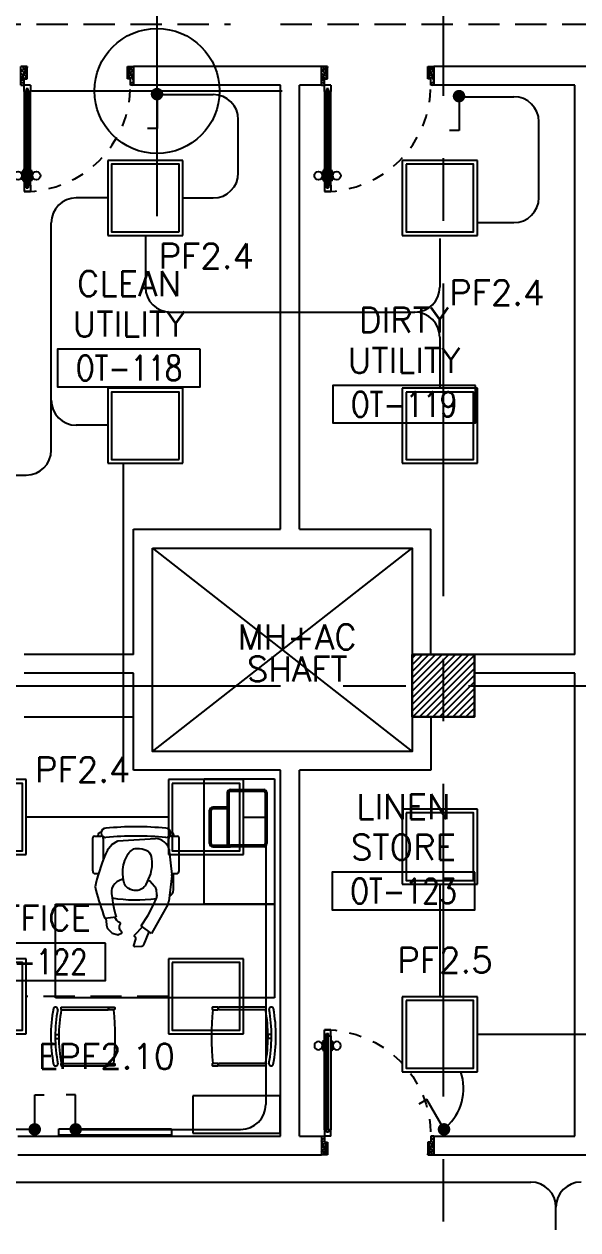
# Model space of a CAD drawing. Extents: x -0.3 to 91.9, y -1.1 to 78.4.
# Drawn here: x 24.8 to 29.23, y 45.82 to 55.46 of the extents above; entities that cross this region are included whole.
import ezdxf
from ezdxf.enums import TextEntityAlignment as Align

# ---------------------------------------------------------------- set-up
doc = ezdxf.new("R2010")
doc.units = 0
doc.header["$MEASUREMENT"] = 0
doc.header["$PDMODE"] = 34
doc.linetypes.add('CENTERX2', pattern=[4, 2.5, -0.5, 0.5, -0.5])
doc.linetypes.add('HIDDEN', pattern=[0.375, 0.25, -0.125])
doc.layers.get('0').update_dxf_attribs({"linetype": 'CONTINUOUS'})
for name, color, linetype in [('AXES', 11, 'CENTERX2'), ('COL', 11, 'CONTINUOUS'), ('DOOR', 7, 'CONTINUOUS'), ('E-CLINE', 4, 'CONTINUOUS'), ('E-HLINE', 4, 'HIDDEN'), ('E-LITE', 4, 'CONTINUOUS'), ('E-SWITCH', 4, 'CONTINUOUS'), ('E-TEXT', 4, 'CONTINUOUS'), ('HAT', 11, 'CONTINUOUS'), ('NON-MEDICAL', 11, 'CONTINUOUS'), ('RM-BOX', 11, 'CONTINUOUS'), ('RM-NAME', 11, 'CONTINUOUS'), ('RM-NO', 11, 'CONTINUOUS'), ('SHAFT', 11, 'CONTINUOUS'), ('WALL', 11, 'CONTINUOUS')]:
    doc.layers.add(name, color=color, linetype=linetype)
doc.styles.add('ROMANS', font='ROMANS.shx', dxfattribs={"width": 0.6})

# ---------------------------------------------------------------- blocks, each defined once
blk = doc.blocks.new('*X102')
at = {"color": 0}
for p, q in [((42139.2, 162736.3), (42592.7, 163189.7)), ((42139.2, 162789.3), (42539.6, 163189.7)), ((42139.2, 162842.3), (42486.6, 163189.7)), ((42139.2, 162895.4), (42433.6, 163189.7)), ((42139.2, 162948.4), (42380.5, 163189.7)), ((42139.2, 163001.4), (42327.5, 163189.7)), ((42139.2, 163054.5), (42274.5, 163189.7)), ((42139.2, 163107.5), (42221.4, 163189.7)), ((42139.2, 163160.5), (42168.4, 163189.7)), ((42145.7, 162689.7), (42639.2, 163183.3)), ((42198.7, 162689.7), (42639.2, 163130.2)), ((42251.8, 162689.7), (42639.2, 163077.2)), ((42304.8, 162689.7), (42639.2, 163024.2)), ((42357.8, 162689.7), (42639.2, 162971.1)), ((42410.9, 162689.7), (42639.2, 162918.1)), ((42463.9, 162689.7), (42639.2, 162865.1)), ((42516.9, 162689.7), (42639.2, 162812)), ((42570, 162689.7), (42639.2, 162759)), ((42623, 162689.7), (42639.2, 162706))]:
    blk.add_line(p, q, dxfattribs=at)
blk = doc.blocks.new('RM1')
at = {"layer": 'RM-BOX'}
blk.add_lwpolyline([(569.9, -200), (-569.9, -200), (-569.9, -500), (569.9, -500)], close=True, dxfattribs=at)
at = {"layer": 'RM-NAME', "style": 'ROMANS'}
for tag, p in [('ROOMNAME1', (0, 323.8)), ('ROOMNAME2', (0, 0))]:
    blk.add_attdef(tag, text='', height=200, dxfattribs=at).set_placement(p, align=Align.MIDDLE)
at = {"layer": 'RM-NO', "style": 'ROMANS', "width": 0.8}
blk.add_attdef('ROOMNO', text='', height=200, dxfattribs=at).set_placement((0, -350), align=Align.MIDDLE)
blk = doc.blocks.new('COL50')
at = {"layer": 'COL'}
blk.add_lwpolyline([(-250, 250), (-250, -250), (250, -250), (250, 250)], close=True, dxfattribs=at)
blk = doc.blocks.new('DOOR90')
at = {"layer": 'DOOR', "color": 0, "linetype": 'ByBlock'}
for p, q in [((-150, 0), (-150, -25)), ((-150, 0), (0, 0)), ((0, -50), (0, 0)), ((-1000, -25), (-1000, -75)), ((-1000, -75), (-1000, -25)), ((-950, -25), (-1000, -25)), ((-950, -75), (-1000, -75)), ((-970, -42), (-970, -58)), ((-950, -42), (-970, -42)), ((-950, -58), (-970, -58)), ((-950, -25), (-950, -42)), ((-950, -58), (-950, -75)), ((-917.6, -25), (-917.6, -17.8)), ((-827.6, -17.8), (-917.6, -17.8)), ((-917.6, -75), (-917.6, -82.2)), ((-827.6, -82.2), (-917.6, -82.2)), ((-905, -17.8), (-905, -8.8)), ((-905, -8.8), (-840.2, -8.8)), ((-905, -17.8), (-840.2, -17.8)), ((-905, -82.2), (-905, -91.2)), ((-905, -82.2), (-840.2, -82.2)), ((-905, -91.2), (-840.2, -91.2)), ((-840.2, -17.8), (-840.2, -8.8)), ((-840.2, -82.2), (-840.2, -91.2)), ((-827.6, -25), (-827.6, -17.8)), ((-827.6, -75), (-827.6, -82.2)), ((-200, -42), (-200, -25)), ((-200, -25), (-150, -25)), ((-180, -42), (-200, -42)), ((-200, -75), (-200, -58)), ((-200, -58), (-180, -58)), ((-150, -75), (-200, -75)), ((-180, -58), (-180, -42)), ((-150, -75), (-150, -25)), ((-150, -25), (-100, -25)), ((-100, -25), (-100, -50)), ((-100, -50), (0, -50)), ((-100, -850), (0, -850)), ((-100, -875), (-100, -850)), ((0, -850), (0, -900)), ((-150, -900), (-150, -875)), ((-150, -875), (-100, -875)), ((0, -900), (-150, -900)), ((-150, -900), (0, -900))]:
    blk.add_line(p, q, dxfattribs=at)
at = {"layer": 'DOOR', "color": 9, "linetype": 'ByBlock'}
for p, q in [((0, -50), (-113.7, 0)), ((0, -50), (-40.1, 0)), ((0, -50), (-100, -36.6)), ((0, -850), (-113.7, -900)), ((0, -850), (-100, -863.4)), ((0, -850), (-40.1, -900))]:
    blk.add_line(p, q, dxfattribs=at)
at = {"layer": 'DOOR', "linetype": 'ByBlock'}
for p, q in [((-200, -25), (-950, -25)), ((-200, -42), (-950, -42)), ((-200, -58), (-950, -58)), ((-950, -75), (-200, -75))]:
    blk.add_line(p, q, dxfattribs=at)
at = {"layer": 'DOOR', "color": 0, "linetype": 'ByBlock'}
for centre in [(-872.6, 23.5), (-872.6, -123.5)]:
    blk.add_circle(centre, 32.4, dxfattribs=at)
at = {"layer": 'DOOR', "color": 9, "linetype": 'ByBlock'}
for centre, radius, start, end in [((0, -50), 154.4, 161.10529, 166.28577), ((0, -50), 134.4, 158.15985, 169.28002), ((0, -50), 94.4, 148.01819, 180), ((0, -50), 74.4, 137.77643, 180), ((0, -50), 114.4, 154.08384, 167.37743), ((0, -50), 54.4, 113.20738, 180), ((0, -50), 34.4, 90, 180), ((0, -50), 14.4, 90, 180), ((0, -850), 94.4, 180, 211.98181), ((0, -850), 74.4, 180, 222.22357), ((0, -850), 54.4, 180, 246.79262), ((0, -850), 34.4, 180, 270), ((0, -850), 14.4, 180, 270), ((0, -850), 154.4, 193.71423, 198.89471), ((0, -850), 134.4, 190.71998, 201.84015)]:
    blk.add_arc(centre, radius, start, end, dxfattribs=at)
at = {"layer": 'DOOR', "linetype": 'HIDDEN', "ltscale": 0.5}
blk.add_arc((-150, -25), 850, 180, 270, dxfattribs=at)
blk = doc.blocks.new('L42')
at = {"layer": 'E-LITE'}
for p, q in [((0.3, 0.3), (-0.3, 0.3)), ((-0.3, 0.3), (-0.3, -0.3)), ((0.3, -0.3), (0.3, 0.3)), ((-0.3, -0.3), (0.3, -0.3))]:
    blk.add_line(p, q, dxfattribs=at)
at = {"layer": 'E-LITE', "color": 8}
blk.add_lwpolyline([(-0.27, 0.27), (-0.27, -0.27), (0.27, -0.27), (0.27, 0.27)], close=True, dxfattribs=at)
blk = doc.blocks.new('1G1W')
for p, q in [((0, 0), (0.55, 0)), ((0.55, 0), (0.55, -0.15))]:
    blk.add_line(p, q)
at = {"const_width": 0.1}
blk.add_lwpolyline([(-0.05, 0, 1), (0.05, 0, 1)], format="xyb", close=True, dxfattribs=at)

msp = doc.modelspace()

# ---------------------------------------------------------------- linework, layer by layer
at = {"color": 0, "linetype": 'ByBlock', "ltscale": 0.3}
msp.add_point((25.8619, 54.9239), dxfattribs=at)
at = {"layer": 'AXES'}
for p, q in [((28.15, -1.1143), (28.15, 77.6984)), ((0.35, 50.17), (68.39, 50.17))]:
    msp.add_line(p, q, dxfattribs=at)
at = {"layer": 'E-CLINE', "color": 4}
for p, q in [((25.469, 54.0687), (25.2171, 54.0687)), ((25.0171, 52.0535), (25.0171, 53.8687)), ((25.769, 53.7687), (25.769, 53.3561)), ((28.1217, 53.7455), (28.1217, 53.3561)), ((25.969, 53.1561), (27.9217, 53.1561)), ((28.1217, 52.9561), (28.1217, 52.5477)), ((25.469, 52.2522), (25.2171, 52.2522)), ((23.8265, 51.8535), (24.8171, 51.8535)), ((28.1217, 48.5833), (28.1217, 47.6833)), ((28.4217, 47.3833), (29.4681, 47.3833)), ((25.35, 46.202), (28.85, 46.202)), ((29.05, 45.82), (29.05, 46.002))]:
    msp.add_line(p, q, dxfattribs=at)
at = {"layer": 'E-CLINE', "color": 4, "linetype": 'ByBlock'}
for p, q in [((25.5943, 49.432), (25.5943, 51.9477)), ((25.9541, 49.1194), (24.8157, 49.1194)), ((24.45, 46.202), (25.35, 46.202))]:
    msp.add_line(p, q, dxfattribs=at)
at = {"layer": 'E-CLINE', "color": 4}
for centre, radius, start, end in [((25.2171, 53.8687), 0.2, 90, 180), ((25.969, 53.3561), 0.2, 180, 270), ((27.9217, 53.3561), 0.2, 270, 0), ((27.9217, 52.9561), 0.2, 0, 90), ((25.2171, 52.4522), 0.2, 180, 270), ((24.8171, 52.0535), 0.2, 270, 0), ((27.9016, 46.9497), 0.4096, 311.28207, 19.02629), ((28.85, 46.002), 0.2, 0, 90), ((29.25, 46.002), 0.2, 90, 180)]:
    msp.add_arc(centre, radius, start, end, dxfattribs=at)
at = {"layer": 'E-HLINE', "color": 4}
for p, q in [((19.65, 55.4585), (26.45, 55.4585)), ((26.85, 55.4585), (33.65, 55.4585)), ((25.9541, 47.6867), (24.8157, 47.6867))]:
    msp.add_line(p, q, dxfattribs=at)
at = {"layer": 'E-SWITCH', "color": 4}
for p, q in [((25.8865, 54.8946), (26.3115, 54.8946)), ((28.2999, 54.8784), (28.7138, 54.8784)), ((26.5115, 54.2687), (26.5115, 54.6946)), ((28.9138, 54.0715), (28.9138, 54.6784)), ((26.069, 54.0687), (26.3115, 54.0687)), ((28.4217, 53.8715), (28.7138, 53.8715)), ((26.5541, 49.1194), (26.7302, 49.1194)), ((26.7302, 49.1194), (26.7302, 46.8233)), ((24.8846, 46.6233), (24.8846, 46.8983)), ((24.8846, 46.8983), (24.9596, 46.8983)), ((25.2118, 46.8983), (25.1368, 46.8983)), ((25.2118, 46.6233), (25.2118, 46.8983)), ((28.0185, 46.8619), (27.9534, 46.8246)), ((28.1553, 46.6233), (28.0185, 46.8619)), ((24.9096, 46.6233), (24.7157, 46.6233)), ((25.1868, 46.6233), (26.5302, 46.6233))]:
    msp.add_line(p, q, dxfattribs=at)
at = {"layer": 'E-SWITCH', "color": 4, "const_width": 0.05}
for points in [[(24.8846, 46.5983, 1), (24.8846, 46.6483, 1)], [(25.2118, 46.5983, -1), (25.2118, 46.6483, -1)], [(28.1677, 46.6016, -1), (28.1428, 46.645, -1)]]:
    msp.add_lwpolyline(points, format="xyb", close=True, dxfattribs=at)
at = {"layer": 'E-SWITCH', "color": 4}
for centre, start, end in [((26.3115, 54.6946), 0, 90), ((28.7138, 54.6784), 0, 90), ((26.3115, 54.2687), 270, 0), ((28.7138, 54.0715), 270, 0), ((26.5302, 46.8233), 270.00036, 0)]:
    msp.add_arc(centre, 0.2, start, end, dxfattribs=at)
at = {"layer": 'NON-MEDICAL'}
for p, q in [((26.2385, 49.4246), (26.801, 49.4246)), ((26.2385, 48.4246), (26.2385, 49.4246)), ((26.801, 49.4246), (26.801, 48.4246)), ((26.4235, 49.3155), (26.4235, 48.908)), ((26.4235, 49.3155), (26.4235, 48.908)), ((26.436, 49.3155), (26.436, 48.908)), ((26.436, 49.3155), (26.436, 48.908)), ((26.4485, 49.3405), (26.7147, 49.3405)), ((26.4485, 49.3405), (26.7147, 49.3405)), ((26.4485, 49.328), (26.7147, 49.328)), ((26.4485, 49.328), (26.7147, 49.328)), ((26.7272, 49.3155), (26.7272, 48.908)), ((26.7272, 49.3155), (26.7272, 48.908)), ((26.7397, 49.3155), (26.7397, 48.908)), ((26.7397, 49.3155), (26.7397, 48.908)), ((26.2822, 48.908), (26.2822, 49.1742)), ((26.2822, 48.908), (26.2822, 49.1742)), ((26.2947, 48.908), (26.2947, 49.1742)), ((26.2947, 48.908), (26.2947, 49.1742)), ((26.4235, 49.1992), (26.3072, 49.1992)), ((26.4235, 49.1992), (26.3072, 49.1992)), ((26.4235, 49.1867), (26.3072, 49.1867)), ((26.4235, 49.1867), (26.3072, 49.1867)), ((25.3625, 48.968), (25.4119, 48.968)), ((25.3905, 48.968), (25.3905, 48.9758)), ((25.4123, 48.9976), (25.4159, 48.9976)), ((25.9707, 48.9976), (25.9743, 48.9976)), ((25.9748, 48.968), (26.0241, 48.968)), ((25.9961, 48.968), (25.9961, 48.9758)), ((25.348, 48.6894), (25.348, 48.9535)), ((25.433, 48.7793), (25.433, 48.9469)), ((25.4649, 48.8553), (25.501, 48.9013)), ((25.501, 48.9013), (25.5486, 48.9312)), ((25.5486, 48.9312), (25.8506, 48.9476)), ((25.9536, 48.8753), (25.9536, 48.9469)), ((26.0386, 48.6894), (26.0386, 48.9535)), ((26.3072, 48.8955), (26.4268, 48.8955)), ((26.3072, 48.8955), (26.4268, 48.8955)), ((26.3072, 48.883), (26.4485, 48.883)), ((26.3072, 48.883), (26.4485, 48.883)), ((26.7147, 48.8955), (26.4485, 48.8955)), ((26.7147, 48.8955), (26.4485, 48.8955)), ((26.7147, 48.883), (26.4485, 48.883)), ((26.7147, 48.883), (26.4485, 48.883)), ((25.9588, 48.86), (25.9603, 48.848)), ((25.9603, 48.848), (25.9795, 48.6613)), ((25.3693, 48.6682), (25.3942, 48.6682)), ((25.5405, 48.6013), (25.5236, 48.5852)), ((25.5612, 48.612), (25.5405, 48.6013)), ((25.5931, 48.6263), (25.5612, 48.612)), ((25.8048, 48.6073), (25.7871, 48.6131)), ((25.843, 48.5659), (25.8048, 48.6073)), ((25.9794, 48.6498), (25.9561, 48.4467)), ((25.9788, 48.6682), (26.0174, 48.6682)), ((25.9941, 48.5378), (25.9941, 48.6682)), ((25.4983, 48.5104), (25.4987, 48.508)), ((25.4987, 48.508), (25.5025, 48.4743)), ((25.8616, 48.4999), (25.8565, 48.5371)), ((25.051, 48.4246), (26.801, 48.4246)), ((25.051, 47.6746), (25.051, 48.4246)), ((25.5025, 48.4743), (25.5093, 48.4305)), ((25.5093, 48.4305), (25.517, 48.3914)), ((25.517, 48.3914), (25.5284, 48.3469)), ((25.7914, 48.336), (25.8337, 48.4188)), ((25.9498, 48.4272), (25.8189, 48.1895)), ((25.8337, 48.4188), (25.8573, 48.4708)), ((26.801, 48.4246), (26.2385, 48.4246)), ((26.801, 48.4246), (26.801, 47.6746)), ((26.801, 48.4246), (26.801, 47.6746)), ((25.5353, 48.3207), (25.4459, 48.3087)), ((25.5284, 48.3469), (25.5353, 48.3207)), ((25.7346, 48.2509), (25.7914, 48.336)), ((25.8189, 48.1895), (25.7346, 48.2509)), ((26.801, 47.6746), (25.051, 47.6746)), ((25.0939, 47.5969), (25.0972, 47.6001)), ((25.0939, 47.5969), (25.0939, 47.5834)), ((25.0939, 47.5834), (25.0972, 47.5801)), ((25.0972, 47.6001), (25.4707, 47.6001)), ((25.0972, 47.5801), (25.4707, 47.5801)), ((25.4739, 47.5969), (25.4707, 47.6001)), ((25.4707, 47.5801), (25.4739, 47.5834)), ((25.4739, 47.5969), (25.4739, 47.5834)), ((26.3518, 47.5969), (26.355, 47.6001)), ((26.3518, 47.5969), (26.3518, 47.5834)), ((26.355, 47.5801), (26.3518, 47.5834)), ((26.7285, 47.6001), (26.355, 47.6001)), ((26.7285, 47.5801), (26.355, 47.5801)), ((26.7318, 47.5969), (26.7285, 47.6001)), ((26.7318, 47.5834), (26.7285, 47.5801)), ((26.7318, 47.5969), (26.7318, 47.5834)), ((25.0487, 47.3808), (25.0768, 47.3808)), ((25.0487, 47.3503), (25.0768, 47.3503)), ((26.777, 47.3808), (26.7489, 47.3808)), ((26.777, 47.3503), (26.7489, 47.3503)), ((25.0939, 47.1469), (25.0972, 47.1501)), ((25.0939, 47.1469), (25.0939, 47.1334)), ((25.0939, 47.1334), (25.0972, 47.1301)), ((25.0972, 47.1501), (25.4707, 47.1501)), ((25.4739, 47.1469), (25.4707, 47.1501)), ((25.4707, 47.1301), (25.4739, 47.1334)), ((25.4739, 47.1469), (25.4739, 47.1334)), ((26.3518, 47.1469), (26.355, 47.1501)), ((26.3518, 47.1469), (26.3518, 47.1334)), ((26.355, 47.1301), (26.3518, 47.1334)), ((26.7285, 47.1501), (26.355, 47.1501)), ((26.7318, 47.1469), (26.7285, 47.1501)), ((26.7318, 47.1334), (26.7285, 47.1301)), ((26.7318, 47.1469), (26.7318, 47.1334)), ((25.0972, 47.1301), (25.4707, 47.1301)), ((26.7285, 47.1301), (26.355, 47.1301)), ((26.8471, 46.8919), (26.1471, 46.8919)), ((26.1471, 46.8919), (26.1471, 46.5919)), ((26.8471, 46.5919), (26.8471, 46.8919)), ((25.0768, 46.6282), (25.9768, 46.6282)), ((25.0768, 46.5782), (25.0768, 46.6282)), ((25.9768, 46.5782), (25.0768, 46.5782)), ((25.9768, 46.6282), (25.9768, 46.5782)), ((26.1471, 46.5919), (26.8471, 46.5919))]:
    msp.add_line(p, q, dxfattribs=at)
for points in [[(25.5879, 48.6642, -0.128062), (25.6209, 48.8053, -0.215717), (25.6885, 48.8696), (25.7214, 48.8689), (25.7444, 48.865), (25.7759, 48.855, -0.242433), (25.8149, 48.8059, -0.136513), (25.8026, 48.6472), (25.7716, 48.5812, -0.297129), (25.6962, 48.532, -0.138986), (25.6363, 48.5477, -0.105167), (25.6105, 48.5706), (25.5998, 48.5913), (25.5944, 48.6158), (25.5883, 48.6641)], [(25.4531, 48.3096), (25.4617, 48.2383, 0.166504), (25.4662, 48.229), (25.4981, 48.1969, 0.116666), (25.5043, 48.193), (25.5422, 48.1802, 0.181583), (25.5534, 48.1806), (25.5792, 48.1913, 0.566275), (25.5805, 48.2003, -0.372711), (25.569, 48.2677, 0.458371), (25.5665, 48.2754, -0.210622), (25.5248, 48.3193)], [(25.7469, 48.2416), (25.6815, 48.1749, 0.445833), (25.6821, 48.1659), (25.6839, 48.1644, -0.30427), (25.6901, 48.145), (25.675, 48.0926, 0.509983), (25.6811, 48.0848), (25.7394, 48.0868, 0.292523), (25.7557, 48.0981), (25.7998, 48.2032)]]:
    msp.add_lwpolyline(points, format="xyb", dxfattribs=at)
for points in [[(25.4772, 47.6001), (25.5207, 47.6001), (25.5239, 47.5969), (25.5239, 47.5834), (25.5207, 47.5801), (25.4772, 47.5801), (25.4739, 47.5834), (25.4739, 47.5969)], [(26.3485, 47.6001), (26.305, 47.6001), (26.3018, 47.5969), (26.3018, 47.5834), (26.305, 47.5801), (26.3485, 47.5801), (26.3518, 47.5834), (26.3518, 47.5969)], [(25.4772, 47.1501), (25.5207, 47.1501), (25.5239, 47.1469), (25.5239, 47.1334), (25.5207, 47.1301), (25.4772, 47.1301), (25.4739, 47.1334), (25.4739, 47.1469)], [(26.3485, 47.1501), (26.305, 47.1501), (26.3018, 47.1469), (26.3018, 47.1334), (26.305, 47.1301), (26.3485, 47.1301), (26.3518, 47.1334), (26.3518, 47.1469)]]:
    msp.add_lwpolyline(points, close=True, dxfattribs=at)
for centre, radius, start, end in [((26.4485, 49.3155), 0.025, 90, 180), ((26.4485, 49.3155), 0.025, 90, 180), ((26.4485, 49.3155), 0.0125, 90, 180), ((26.4485, 49.3155), 0.0125, 90, 180), ((26.7147, 49.3155), 0.025, 0, 90), ((26.7147, 49.3155), 0.025, 0, 90), ((26.7147, 49.3155), 0.0125, 0, 90), ((26.7147, 49.3155), 0.0125, 0, 90), ((26.3072, 49.1742), 0.025, 90, 180), ((26.3072, 49.1742), 0.025, 90, 180), ((26.3072, 49.1742), 0.0125, 90, 180), ((26.3072, 49.1742), 0.0125, 90, 180), ((25.3625, 48.9535), 0.0145, 90, 180), ((25.4123, 48.9758), 0.0218, 90, 180), ((25.4119, 48.9469), 0.0211, 0, 90), ((25.4531, 48.9934), 0.0374, 90, 270), ((25.6933, 46.5591), 2.4833, 84.44787, 95.55213), ((25.6933, 46.5588), 2.4092, 84.2765, 95.7235), ((25.9336, 48.9934), 0.0374, 270, 90), ((25.9748, 48.9469), 0.0211, 90, 180), ((25.9743, 48.9758), 0.0218, 0, 90), ((26.0241, 48.9535), 0.0145, 0, 90), ((25.8451, 48.8302), 0.1176, 14.70655, 87.32506), ((26.3072, 48.908), 0.025, 180, 270), ((26.3072, 48.908), 0.025, 180, 270), ((26.3072, 48.908), 0.0125, 180, 270), ((26.3072, 48.908), 0.0125, 180, 270), ((26.4485, 48.908), 0.025, 180, 270), ((26.4485, 48.908), 0.025, 180, 270), ((26.4485, 48.908), 0.0125, 180, 270), ((26.4485, 48.908), 0.0125, 180, 270), ((26.7147, 48.908), 0.025, 270, 0), ((26.7147, 48.908), 0.025, 270, 0), ((26.7147, 48.908), 0.0125, 270, 0), ((26.7147, 48.908), 0.0125, 270, 0), ((26.9443, 48.1894), 1.6223, 155.76561, 165.70768), ((25.3693, 48.6894), 0.0213, 180, 270), ((26.0174, 48.6894), 0.0213, 270, 0), ((25.4752, 48.5637), 0.1063, 165.70768, 194.943), ((25.5822, 48.5236), 0.085, 133.62382, 188.92866), ((25.9267, 48.6559), 0.0531, 353.43344, 5.86997), ((27.6321, 49.1393), 2.3386, 194.943, 200.80249), ((25.8039, 48.53), 0.0531, 7.75503, 42.61873), ((25.8089, 48.4927), 0.0531, 335.5623, 7.75503), ((25.9419, 48.5378), 0.0523, 291.40875, 0), ((25.6933, 49.5943), 1.1363, 260.33141, 278.27601), ((25.9033, 48.4528), 0.0531, 331.15891, 353.43344), ((26.2267, 47.3698), 1.2133, 169.57711, 190.84799), ((25.05, 47.5825), 0.018, 359.44312, 157.64656), ((26.2267, 47.3698), 1.178, 169.5839, 190.82925), ((26.2206, 47.3651), 1.1438, 169.16569, 190.83431), ((23.3364, 47.3651), 2.1916, 354.36999, 5.63001), ((28.4893, 47.3651), 2.1916, 174.36999, 185.63001), ((25.6051, 47.3651), 1.1438, 349.16569, 10.83431), ((25.5989, 47.3698), 1.178, 349.17075, 10.4161), ((26.7757, 47.5825), 0.018, 22.35344, 180.55688), ((25.599, 47.3698), 1.2133, 349.15201, 10.42289), ((25.0517, 47.1483), 0.018, 202.35344, 0.55688), ((26.774, 47.1483), 0.018, 179.44312, 337.64656)]:
    msp.add_arc(centre, radius, start, end, dxfattribs=at)
at = {"layer": 'SHAFT'}
for p, q in [((25.825, 49.645), (27.9, 51.27)), ((25.825, 51.27), (27.9, 49.645))]:
    msp.add_line(p, q, dxfattribs=at)
at = {"layer": 'SHAFT', "linetype": 'ByBlock', "ltscale": 0.3}
msp.add_line((24.8, 49.92), (25.675, 49.92), dxfattribs=at)
at = {"layer": 'WALL'}
for p, q in [((27.175, 55.12), (25.675, 55.12)), ((25.675, 54.97), (25.675, 55.12)), ((27.175, 54.97), (27.175, 55.12)), ((31.54, 55.12), (28.075, 55.12)), ((28.075, 54.97), (28.075, 55.12)), ((26.85, 54.97), (25.675, 54.97)), ((26.85, 51.42), (26.85, 54.97)), ((27.175, 54.97), (27, 54.97)), ((27, 51.42), (27, 54.97)), ((29.2, 54.97), (28.075, 54.97)), ((29.2, 50.42), (29.2, 54.97)), ((25.675, 51.42), (26.85, 51.42)), ((25.675, 50.42), (25.675, 51.42)), ((27, 51.42), (28.05, 51.42)), ((28.05, 50.42), (28.05, 51.42)), ((25.675, 50.42), (24.8, 50.42)), ((29.2, 50.42), (28.4, 50.42)), ((25.675, 50.27), (24.8, 50.27)), ((25.675, 49.495), (25.675, 50.27)), ((29.2, 50.27), (28.4, 50.27)), ((29.2, 46.57), (29.2, 50.27)), ((28.05, 49.92), (28.05, 49.495)), ((26.85, 49.495), (25.675, 49.495)), ((26.85, 46.57), (26.85, 49.495)), ((27, 46.57), (27, 49.495)), ((28.05, 49.495), (27, 49.495)), ((24.75, 46.57), (26.85, 46.57)), ((27, 46.57), (27.175, 46.57)), ((27.175, 46.57), (27.175, 46.42)), ((28.075, 46.57), (28.075, 46.42)), ((28.075, 46.57), (29.2, 46.57)), ((24.75, 46.42), (27.175, 46.42)), ((28.075, 46.42), (31.275, 46.42))]:
    msp.add_line(p, q, dxfattribs=at)
msp.add_lwpolyline([(25.825, 51.27), (27.9, 51.27), (27.9, 49.645), (25.825, 49.645)], close=True, dxfattribs=at)
at = {"layer": 'WALL', "linetype": 'ByBlock', "ltscale": 0.3}
msp.add_lwpolyline([(28.4, 49.92), (27.9, 49.92), (27.9, 50.42), (28.4, 50.42)], close=True, dxfattribs=at)

# ---------------------------------------------------------------- block references
at = {"layer": 'COL', "xscale": 0.0009999999892897904, "yscale": 0.000999999996565748, "zscale": 0.001}
msp.add_blockref('COL50', (28.15, 50.17), dxfattribs=at)
at = {"layer": 'DOOR', "color": 0, "linetype": 'ByBlock', "ltscale": 0.3, "xscale": 0.000999999996565748, "yscale": 0.000999999996565748, "zscale": 0.001, "rotation": 90}
for p in [(24.775, 55.12), (27.175, 55.12)]:
    msp.add_blockref('DOOR90', p, dxfattribs=at)
at = {"layer": 'DOOR', "color": 0, "linetype": 'ByBlock', "xscale": -0.000999999996565748, "yscale": 0.000999999996565748, "zscale": 0.001, "rotation": 90}
msp.add_blockref('DOOR90', (27.175, 46.42), dxfattribs=at)
at = {"layer": 'E-LITE', "rotation": 180}
for p in [(25.769, 54.0687), (25.769, 52.2477)]:
    msp.add_blockref('L42', p, dxfattribs=at)
at = {"layer": 'E-LITE'}
for p in [(28.1217, 54.0687), (28.1217, 52.2477), (24.5157, 49.1194), (26.2541, 49.1194), (28.1217, 48.8833), (24.5157, 47.6867), (26.2541, 47.6867), (28.1217, 47.3833)]:
    msp.add_blockref('L42', p, dxfattribs=at)
at = {"layer": 'E-SWITCH', "color": 4, "xscale": 0.5, "yscale": 0.5, "zscale": 0.5, "rotation": 270}
for p in [(25.8619, 54.8989), (28.2752, 54.8827)]:
    msp.add_blockref('1G1W', p, dxfattribs=at)
at = {"layer": 'HAT', "xscale": 0.0009999999892897904, "yscale": 0.000999999996565748, "zscale": 0.001}
msp.add_blockref('*X102', (-14.2392, -112.7697), dxfattribs=at)
at = {"layer": 'RM-NAME', "xscale": 0.0009999999892897904, "yscale": 0.000999999996565748, "zscale": 0.001}
for p, values in [((25.6379, 53.0601), {'ROOMNO': 'OT-118', 'ROOMNAME2': 'UTILITY', 'ROOMNAME1': 'CLEAN'}), ((27.8357, 52.77), {'ROOMNO': 'OT-119', 'ROOMNAME2': 'UTILITY', 'ROOMNAME1': 'DIRTY'}), ((27.8309, 48.8793), {'ROOMNO': 'OT-123', 'ROOMNAME2': 'STORE', 'ROOMNAME1': 'LINEN'}), ((24.88, 48.313), {'ROOMNO': 'OT-122', 'ROOMNAME2': 'OFFICE'})]:
    msp.add_blockref('RM1', p, dxfattribs=at).add_auto_attribs(values)

# ---------------------------------------------------------------- texts
at = {"layer": 'E-TEXT', "color": 4, "style": 'ROMANS'}
for s, p in [(' PF2.4', (25.7363, 53.5052)), (' PF2.4', (28.0586, 53.213)), (' PF2.4', (24.7495, 49.3991)), (' PF2.5', (27.6444, 47.8761)), ('EPF2.10', (24.9102, 47.1067))]:
    msp.add_text(s, height=0.2, dxfattribs=at).set_placement(p)
at = {"layer": 'RM-NAME', "style": 'ROMANS'}
for s, p in [('MH+AC', (26.9823, 50.5599)), ('SHAFT', (26.9822, 50.3034))]:
    msp.add_text(s, height=0.2, dxfattribs=at).set_placement(p, align=Align.MIDDLE)

doc.saveas('drawing.dxf')
